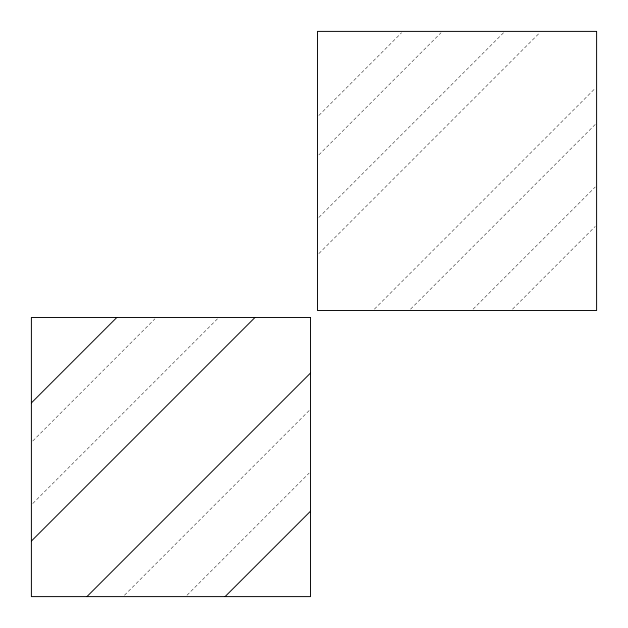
<?xml version="1.0" encoding="UTF-8"?>
<svg xmlns="http://www.w3.org/2000/svg" width="628" height="628" viewBox="0 0 628 628"><rect width="100%" height="100%" fill="white"/><g stroke="black" fill="none" stroke-linecap="round" stroke-linejoin="round"><path stroke-width="0.47" stroke-dasharray="3.14 2.35" d="M318.867 115.442L401.528 32.782M32.789 440.989L154.904 318.875M318.875 154.904L440.989 32.789M32.782 503.499L217.414 318.875M318.875 217.414L503.499 32.782M318.875 253.586L539.68 32.782M374.414 309.125L595.218 88.32M124.501 595.218L309.125 410.586M410.586 309.125L595.218 124.501M187.011 595.211L309.125 473.096M473.096 309.125L595.211 187.011M512.558 309.133L595.218 226.472"/><path stroke-width="0.94" d="M31.4 402.909L116.816 317.485M31.4 541.061L254.968 317.485M86.939 596.6L310.515 373.032M225.091 596.6L310.515 511.184M596.6 31.4L317.485 31.4L317.485 310.515L596.6 310.515L596.6 31.4M310.515 317.485L31.4 317.485L31.4 596.6L310.515 596.6L310.515 317.485"/></g></svg>
